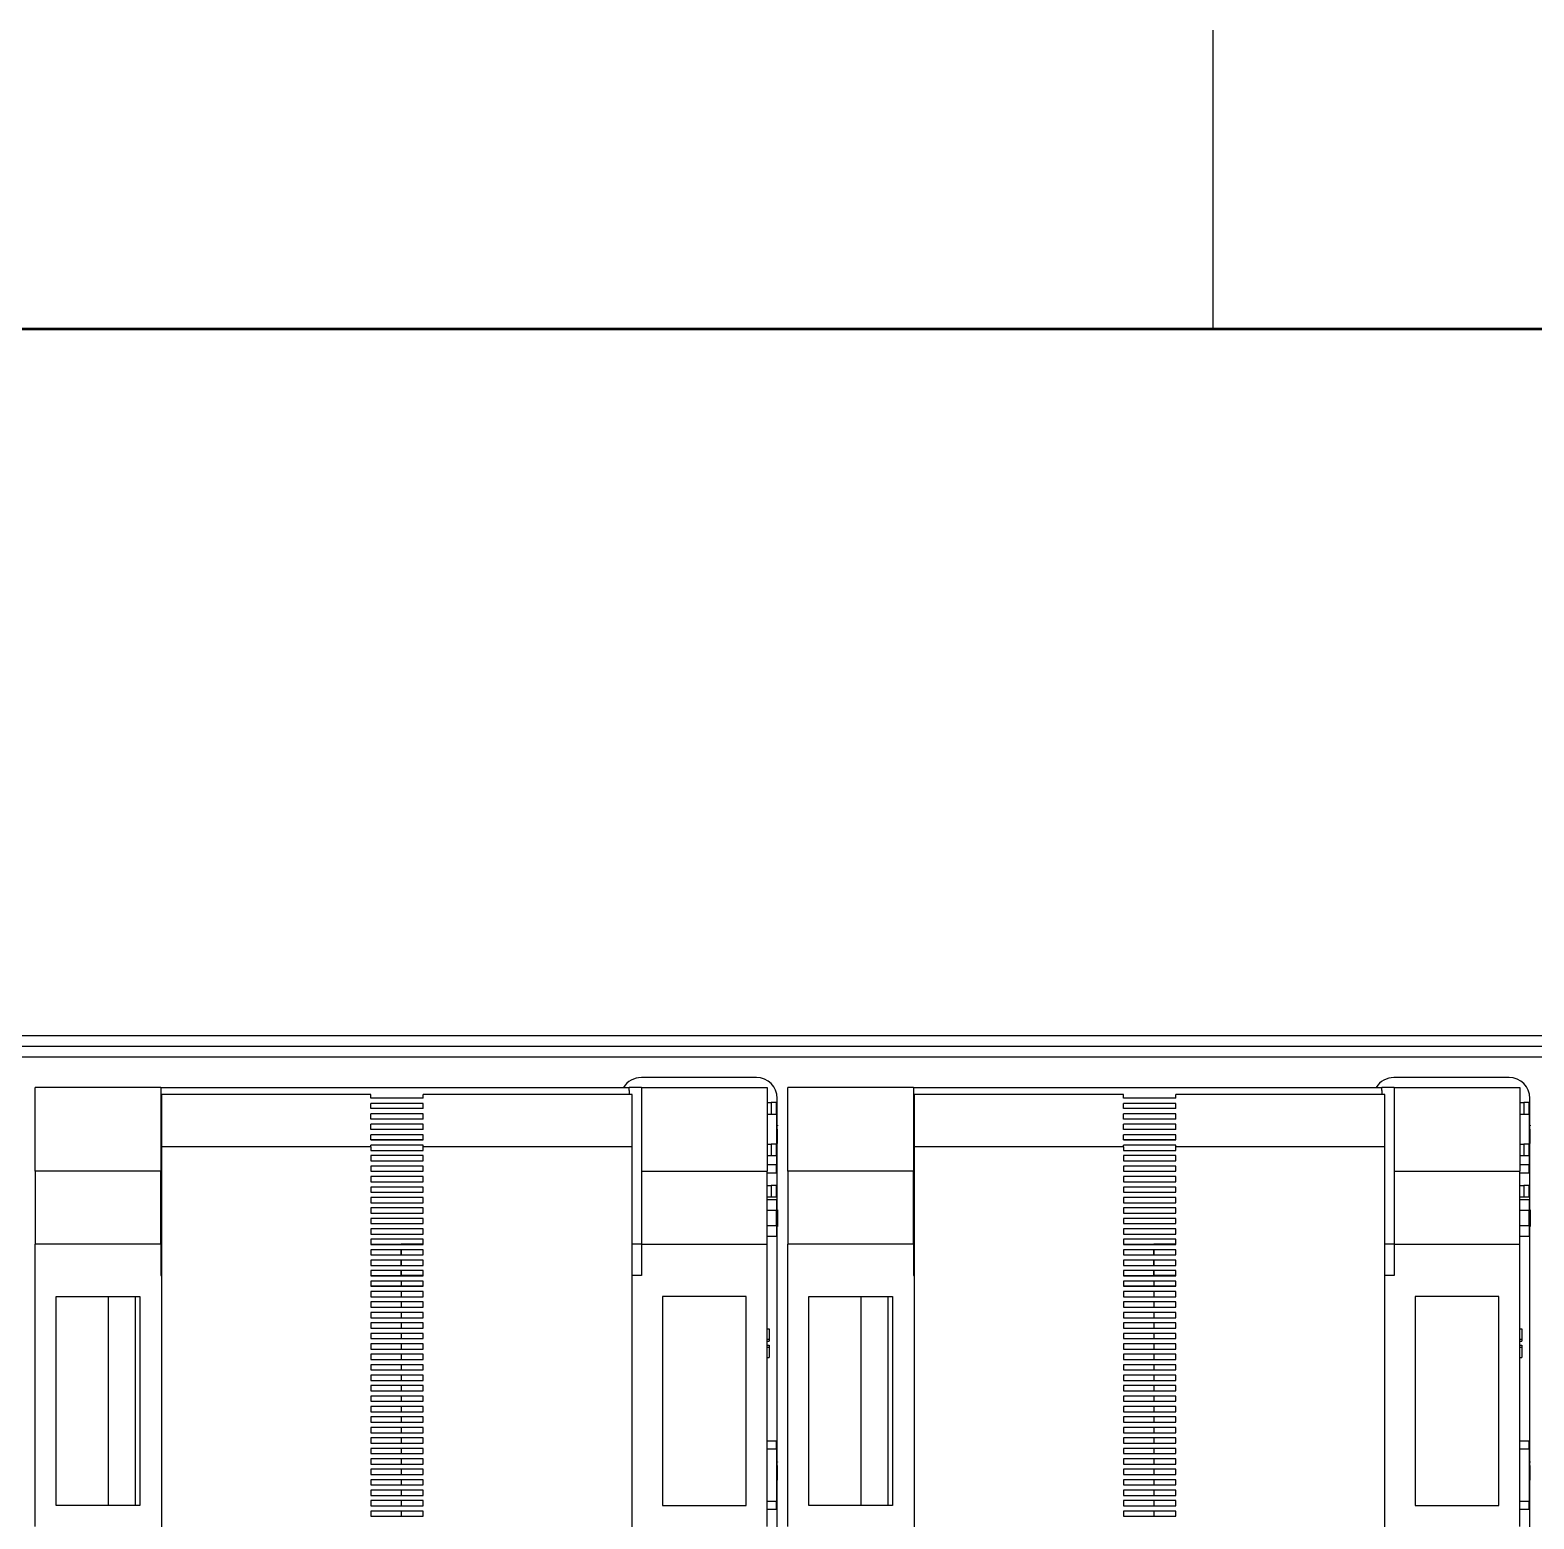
# Paper-space layout 'D' of a CAD drawing. Header units: inches. Extents: x 0 to 136, y 0 to 88.
# Drawn here: x 28.06 to 35.61, y 80.02 to 87.5 of the extents above; entities that cross this region are included whole.
import ezdxf

# ---------------------------------------------------------------- set-up
doc = ezdxf.new("R2010")
doc.units = ezdxf.units.IN
doc.header["$LTSCALE"] = 4
doc.header["$MEASUREMENT"] = 0

psp = doc.layouts.new('D')

# ---------------------------------------------------------------- linework, layer by layer
at = {"color": 7, "linetype": 'Continuous', "lineweight": 25}
for p, q in [((34, 86), (34, 87.5)), ((17.2199, 82.4517), (42.6216, 82.4517)), ((17.2199, 82.398), (42.6216, 82.398)), ((16.6949, 82.3442), (43.1466, 82.3442)), ((31.7055, 82.2405), (31.1281, 82.2405)), ((35.4851, 82.2405), (34.9076, 82.2405)), ((28.0847, 81.7706), (28.0847, 82.1905)), ((28.7147, 82.1905), (28.0847, 82.1905)), ((28.7147, 82.1905), (28.7147, 81.7706)), ((28.7147, 82.1905), (31.0664, 82.1905)), ((31.0664, 82.1748), (31.0664, 82.1905)), ((31.1294, 82.1905), (31.0664, 82.1905)), ((31.0664, 82.1748), (31.0664, 82.1548)), ((31.1294, 82.1905), (31.7593, 82.1905)), ((31.1294, 82.1905), (31.1294, 81.7706)), ((31.7593, 82.1905), (31.7593, 81.7706)), ((31.8643, 81.7706), (31.8643, 82.1905)), ((32.4942, 82.1905), (31.8643, 82.1905)), ((32.4942, 82.1905), (32.4942, 81.7706)), ((32.4942, 82.1905), (34.8459, 82.1905)), ((34.8459, 82.1748), (34.8459, 82.1905)), ((34.9089, 82.1905), (34.8459, 82.1905)), ((34.8459, 82.1748), (34.8459, 82.1548)), ((34.9089, 82.1905), (34.9089, 81.7706)), ((34.9089, 82.1905), (35.5388, 82.1905)), ((35.5388, 82.1905), (35.5388, 81.7706)), ((29.7698, 82.1548), (28.7199, 82.1548)), ((28.7199, 81.8923), (28.7199, 82.1548)), ((29.7698, 82.1369), (29.7698, 82.1548)), ((30.0323, 82.1369), (29.7698, 82.1369)), ((30.0323, 82.1107), (29.7698, 82.1107)), ((30.0323, 82.1107), (29.7698, 82.1107)), ((29.7698, 82.0844), (29.7698, 82.1107)), ((31.0821, 82.1548), (30.0323, 82.1548)), ((30.0323, 82.1369), (30.0323, 82.1548)), ((30.0323, 82.0844), (30.0323, 82.1107)), ((31.0821, 81.8923), (31.0821, 82.1548)), ((31.7593, 82.1144), (31.7803, 82.1144)), ((31.7803, 82.1144), (31.7803, 82.0567)), ((31.8065, 82.1144), (31.7803, 82.1144)), ((31.8065, 82.0567), (31.8065, 82.1144)), ((31.8105, 82.0005), (31.8105, 82.1355)), ((33.5493, 82.1548), (32.4994, 82.1548)), ((32.4994, 81.8923), (32.4994, 82.1548)), ((33.5493, 82.1369), (33.5493, 82.1548)), ((33.8118, 82.1369), (33.5493, 82.1369)), ((33.8118, 82.1107), (33.5493, 82.1107)), ((33.8118, 82.1107), (33.5493, 82.1107)), ((33.5493, 82.0844), (33.5493, 82.1107)), ((34.8616, 82.1548), (33.8118, 82.1548)), ((33.8118, 82.1369), (33.8118, 82.1548)), ((33.8118, 82.0844), (33.8118, 82.1107)), ((34.8616, 81.8923), (34.8616, 82.1548)), ((35.5388, 82.1144), (35.5598, 82.1144)), ((35.5598, 82.1144), (35.5598, 82.0567)), ((35.5861, 82.1144), (35.5598, 82.1144)), ((35.5861, 82.0567), (35.5861, 82.1144)), ((35.59, 82.0005), (35.59, 82.1355)), ((30.0323, 82.0844), (29.7698, 82.0844)), ((30.0323, 82.0582), (29.7698, 82.0582)), ((29.7698, 82.0319), (29.7698, 82.0582)), ((30.0323, 82.0582), (29.7698, 82.0582)), ((30.0323, 82.0319), (29.7698, 82.0319)), ((30.0323, 82.0319), (30.0323, 82.0582)), ((31.7593, 82.0567), (31.7803, 82.0567)), ((31.7803, 82.0567), (31.8065, 82.0567)), ((31.8065, 82.0567), (31.8065, 81.9065)), ((33.8118, 82.0844), (33.5493, 82.0844)), ((33.8118, 82.0582), (33.5493, 82.0582)), ((33.5493, 82.0319), (33.5493, 82.0582)), ((33.8118, 82.0582), (33.5493, 82.0582)), ((33.8118, 82.0319), (33.5493, 82.0319)), ((33.8118, 82.0319), (33.8118, 82.0582)), ((35.5388, 82.0567), (35.5598, 82.0567)), ((35.5598, 82.0567), (35.5861, 82.0567)), ((35.5861, 82.0567), (35.5861, 81.9065)), ((30.0323, 82.0057), (29.7698, 82.0057)), ((29.7698, 81.9794), (29.7698, 82.0057)), ((30.0323, 82.0057), (29.7698, 82.0057)), ((30.0323, 81.9794), (29.7698, 81.9794)), ((30.0323, 81.9532), (29.7698, 81.9532)), ((29.7698, 81.9269), (29.7698, 81.9532)), ((30.0323, 81.9532), (29.7698, 81.9532)), ((30.0323, 81.9794), (30.0323, 82.0057)), ((30.0323, 81.9269), (30.0323, 81.9532)), ((31.8118, 82.0005), (31.8065, 82.0005)), ((31.8118, 81.9976), (31.8065, 81.9976)), ((31.8118, 81.9813), (31.8065, 81.9813)), ((31.8105, 81.9813), (31.8105, 81.9976)), ((31.8118, 82.0005), (31.8118, 81.9976)), ((31.8118, 81.9085), (31.8118, 81.9813)), ((33.8118, 82.0057), (33.5493, 82.0057)), ((33.5493, 81.9794), (33.5493, 82.0057)), ((33.8118, 82.0057), (33.5493, 82.0057)), ((33.8118, 81.9794), (33.5493, 81.9794)), ((33.8118, 81.9532), (33.5493, 81.9532)), ((33.5493, 81.9269), (33.5493, 81.9532)), ((33.8118, 81.9532), (33.5493, 81.9532)), ((33.8118, 81.9794), (33.8118, 82.0057)), ((33.8118, 81.9269), (33.8118, 81.9532)), ((35.5913, 82.0005), (35.5861, 82.0005)), ((35.5913, 81.9976), (35.5861, 81.9976)), ((35.5913, 81.9813), (35.5861, 81.9813)), ((35.59, 81.9813), (35.59, 81.9976)), ((35.5913, 82.0005), (35.5913, 81.9976)), ((35.5913, 81.9085), (35.5913, 81.9813)), ((28.7147, 81.928), (28.7199, 81.928)), ((29.7698, 81.8923), (28.7199, 81.8923)), ((28.7199, 77.3692), (28.7199, 81.8923)), ((29.7698, 81.928), (30.0323, 81.928)), ((30.0323, 81.9269), (29.7698, 81.9269)), ((30.0323, 81.9007), (29.7698, 81.9007)), ((29.7698, 81.8923), (29.7698, 81.9007)), ((30.0323, 81.9007), (29.7698, 81.9007)), ((29.7698, 81.8923), (29.7698, 81.8744)), ((29.7698, 81.8744), (30.0323, 81.8744)), ((30.0323, 81.8923), (30.0323, 81.9007)), ((30.0323, 81.8744), (30.0323, 81.8923)), ((31.0821, 81.8923), (30.0323, 81.8923)), ((31.0821, 77.3486), (31.0821, 81.8923)), ((31.7593, 81.9065), (31.7803, 81.9065)), ((31.7803, 81.9065), (31.7803, 81.8488)), ((31.8065, 81.9065), (31.7803, 81.9065)), ((31.8118, 81.9085), (31.8065, 81.9085)), ((31.8065, 81.8488), (31.8065, 81.9065)), ((31.8105, 81.5765), (31.8105, 81.9085)), ((32.4942, 81.928), (32.4994, 81.928)), ((33.5493, 81.8923), (32.4994, 81.8923)), ((32.4994, 77.3692), (32.4994, 81.8923)), ((33.5493, 81.928), (33.8118, 81.928)), ((33.8118, 81.9269), (33.5493, 81.9269)), ((33.8118, 81.9007), (33.5493, 81.9007)), ((33.5493, 81.8923), (33.5493, 81.9007)), ((33.8118, 81.9007), (33.5493, 81.9007)), ((33.5493, 81.8923), (33.5493, 81.8744)), ((33.5493, 81.8744), (33.8118, 81.8744)), ((33.8118, 81.8923), (33.8118, 81.9007)), ((33.8118, 81.8744), (33.8118, 81.8923)), ((34.8616, 81.8923), (33.8118, 81.8923)), ((34.8616, 77.3486), (34.8616, 81.8923)), ((35.5388, 81.9065), (35.5598, 81.9065)), ((35.5598, 81.9065), (35.5598, 81.8488)), ((35.5861, 81.9065), (35.5598, 81.9065)), ((35.5913, 81.9085), (35.5861, 81.9085)), ((35.5861, 81.8488), (35.5861, 81.9065)), ((35.59, 81.5765), (35.59, 81.9085)), ((30.0323, 81.8482), (29.7698, 81.8482)), ((29.7698, 81.8482), (29.7698, 81.822)), ((30.0323, 81.8482), (29.7698, 81.8482)), ((29.7698, 81.822), (30.0323, 81.822)), ((30.0323, 81.7957), (29.7698, 81.7957)), ((29.7698, 81.7957), (29.7698, 81.7695)), ((30.0323, 81.7957), (29.7698, 81.7957)), ((30.0323, 81.822), (30.0323, 81.8482)), ((30.0323, 81.7695), (30.0323, 81.7957)), ((31.7593, 81.8488), (31.7803, 81.8488)), ((31.8065, 81.8015), (31.7593, 81.8015)), ((31.7803, 81.8488), (31.8065, 81.8488)), ((31.8065, 81.8488), (31.8065, 81.8015)), ((31.8065, 81.7622), (31.8065, 81.8015)), ((33.8118, 81.8482), (33.5493, 81.8482)), ((33.5493, 81.8482), (33.5493, 81.822)), ((33.8118, 81.8482), (33.5493, 81.8482)), ((33.5493, 81.822), (33.8118, 81.822)), ((33.8118, 81.7957), (33.5493, 81.7957)), ((33.5493, 81.7957), (33.5493, 81.7695)), ((33.8118, 81.7957), (33.5493, 81.7957)), ((33.8118, 81.822), (33.8118, 81.8482)), ((33.8118, 81.7695), (33.8118, 81.7957)), ((35.5388, 81.8488), (35.5598, 81.8488)), ((35.5861, 81.8015), (35.5388, 81.8015)), ((35.5598, 81.8488), (35.5861, 81.8488)), ((35.5861, 81.8488), (35.5861, 81.8015)), ((35.5861, 81.7622), (35.5861, 81.8015)), ((28.7147, 81.7706), (28.0847, 81.7706)), ((28.0847, 81.7706), (28.0847, 81.4031)), ((28.7147, 81.4031), (28.7147, 81.7706)), ((29.7698, 81.7695), (30.0323, 81.7695)), ((30.0323, 81.7432), (29.7698, 81.7432)), ((29.7698, 81.7432), (29.7698, 81.717)), ((30.0323, 81.7432), (29.7698, 81.7432)), ((29.7698, 81.717), (30.0323, 81.717)), ((30.0323, 81.717), (30.0323, 81.7432)), ((31.1294, 81.7706), (31.7593, 81.7706)), ((31.1294, 81.7706), (31.1294, 81.4031)), ((31.7593, 81.4031), (31.7593, 81.7706)), ((31.7593, 81.7622), (31.8065, 81.7622)), ((32.4942, 81.7706), (31.8643, 81.7706)), ((31.8643, 81.7706), (31.8643, 81.4031)), ((32.4942, 81.4031), (32.4942, 81.7706)), ((33.5493, 81.7695), (33.8118, 81.7695)), ((33.8118, 81.7432), (33.5493, 81.7432)), ((33.5493, 81.7432), (33.5493, 81.717)), ((33.8118, 81.7432), (33.5493, 81.7432)), ((33.5493, 81.717), (33.8118, 81.717)), ((33.8118, 81.717), (33.8118, 81.7432)), ((34.9089, 81.7706), (35.5388, 81.7706)), ((34.9089, 81.7706), (34.9089, 81.4031)), ((35.5388, 81.4031), (35.5388, 81.7706)), ((35.5388, 81.7622), (35.5861, 81.7622)), ((30.0323, 81.6907), (29.7698, 81.6907)), ((29.7698, 81.6907), (29.7698, 81.6645)), ((30.0323, 81.6907), (29.7698, 81.6907)), ((29.7698, 81.6645), (30.0323, 81.6645)), ((30.0323, 81.6382), (29.7698, 81.6382)), ((29.7698, 81.6382), (29.7698, 81.612)), ((30.0323, 81.6382), (29.7698, 81.6382)), ((30.0323, 81.6645), (30.0323, 81.6907)), ((30.0323, 81.612), (30.0323, 81.6382)), ((31.7593, 81.6987), (31.7803, 81.6987)), ((31.7593, 81.6409), (31.7803, 81.6409)), ((31.7803, 81.6987), (31.7803, 81.6409)), ((31.8065, 81.6987), (31.7803, 81.6987)), ((31.7803, 81.6409), (31.8065, 81.6409)), ((31.8065, 81.6409), (31.8065, 81.6987)), ((33.8118, 81.6907), (33.5493, 81.6907)), ((33.5493, 81.6907), (33.5493, 81.6645)), ((33.8118, 81.6907), (33.5493, 81.6907)), ((33.5493, 81.6645), (33.8118, 81.6645)), ((33.8118, 81.6382), (33.5493, 81.6382)), ((33.5493, 81.6382), (33.5493, 81.612)), ((33.8118, 81.6382), (33.5493, 81.6382)), ((33.8118, 81.6645), (33.8118, 81.6907)), ((33.8118, 81.612), (33.8118, 81.6382)), ((35.5388, 81.6987), (35.5598, 81.6987)), ((35.5388, 81.6409), (35.5598, 81.6409)), ((35.5598, 81.6987), (35.5598, 81.6409)), ((35.5861, 81.6987), (35.5598, 81.6987)), ((35.5598, 81.6409), (35.5861, 81.6409)), ((35.5861, 81.6409), (35.5861, 81.6987)), ((29.7698, 81.612), (30.0323, 81.612)), ((30.0323, 81.5857), (29.7698, 81.5857)), ((29.7698, 81.5857), (29.7698, 81.5595)), ((30.0323, 81.5857), (29.7698, 81.5857)), ((29.7698, 81.5595), (30.0323, 81.5595)), ((30.0323, 81.5595), (30.0323, 81.5857)), ((31.8065, 81.6264), (31.7593, 81.6264)), ((31.7593, 81.5739), (31.8065, 81.5739)), ((31.8065, 81.6264), (31.8065, 81.5739)), ((31.8118, 81.5765), (31.8065, 81.5765)), ((31.8065, 81.4951), (31.8065, 81.5739)), ((31.8118, 81.5765), (31.8118, 81.4925)), ((33.5493, 81.612), (33.8118, 81.612)), ((33.8118, 81.5857), (33.5493, 81.5857)), ((33.5493, 81.5857), (33.5493, 81.5595)), ((33.8118, 81.5857), (33.5493, 81.5857)), ((33.5493, 81.5595), (33.8118, 81.5595)), ((33.8118, 81.5595), (33.8118, 81.5857)), ((35.5861, 81.6264), (35.5388, 81.6264)), ((35.5388, 81.5739), (35.5861, 81.5739)), ((35.5861, 81.6264), (35.5861, 81.5739)), ((35.5913, 81.5765), (35.5861, 81.5765)), ((35.5861, 81.4951), (35.5861, 81.5739)), ((35.5913, 81.5765), (35.5913, 81.4925)), ((30.0323, 81.5332), (29.7698, 81.5332)), ((29.7698, 81.5332), (29.7698, 81.507)), ((30.0323, 81.5332), (29.7698, 81.5332)), ((29.7698, 81.507), (30.0323, 81.507)), ((30.0323, 81.507), (30.0323, 81.5332)), ((31.8065, 81.4951), (31.7593, 81.4951)), ((31.8065, 81.4951), (31.8065, 81.4426)), ((31.8118, 81.4925), (31.8065, 81.4925)), ((31.8105, 80.3111), (31.8105, 81.4925)), ((33.8118, 81.5332), (33.5493, 81.5332)), ((33.5493, 81.5332), (33.5493, 81.507)), ((33.8118, 81.5332), (33.5493, 81.5332)), ((33.5493, 81.507), (33.8118, 81.507)), ((33.8118, 81.507), (33.8118, 81.5332)), ((35.5861, 81.4951), (35.5388, 81.4951)), ((35.5861, 81.4951), (35.5861, 81.4426)), ((35.5913, 81.4925), (35.5861, 81.4925)), ((35.59, 80.3111), (35.59, 81.4925)), ((30.0323, 81.4807), (29.7698, 81.4807)), ((29.7698, 81.4807), (29.7698, 81.4545)), ((30.0323, 81.4807), (29.7698, 81.4807)), ((29.7698, 81.4545), (30.0323, 81.4545)), ((30.0323, 81.4283), (29.7698, 81.4283)), ((29.7698, 81.4283), (29.7698, 81.402)), ((30.0323, 81.4283), (29.7698, 81.4283)), ((30.0323, 81.4545), (30.0323, 81.4807)), ((30.0323, 81.402), (30.0323, 81.4283)), ((31.8065, 81.4426), (31.7593, 81.4426)), ((33.8118, 81.4807), (33.5493, 81.4807)), ((33.5493, 81.4807), (33.5493, 81.4545)), ((33.8118, 81.4807), (33.5493, 81.4807)), ((33.5493, 81.4545), (33.8118, 81.4545)), ((33.8118, 81.4283), (33.5493, 81.4283)), ((33.5493, 81.4283), (33.5493, 81.402)), ((33.8118, 81.4283), (33.5493, 81.4283)), ((33.8118, 81.4545), (33.8118, 81.4807)), ((33.8118, 81.402), (33.8118, 81.4283)), ((35.5861, 81.4426), (35.5388, 81.4426)), ((28.7147, 81.4031), (28.0847, 81.4031)), ((28.0847, 79.9858), (28.0847, 81.4031)), ((28.7147, 81.4031), (28.7199, 81.4031)), ((28.7147, 81.4031), (28.7147, 81.2456)), ((29.7698, 81.4031), (29.922, 81.4031)), ((29.7698, 81.402), (30.0323, 81.402)), ((30.0323, 81.3758), (29.7698, 81.3758)), ((29.7698, 81.3758), (29.7698, 81.3495)), ((30.0323, 81.3758), (29.7698, 81.3758)), ((29.7698, 81.3495), (30.0323, 81.3495)), ((29.922, 81.402), (29.922, 81.4031)), ((30.0323, 81.4031), (29.922, 81.4031)), ((29.922, 81.4031), (29.922, 81.402)), ((29.922, 81.3495), (29.922, 81.3758)), ((29.922, 81.3758), (29.922, 81.3495)), ((30.0323, 81.3495), (30.0323, 81.3758)), ((31.1294, 81.4031), (31.0821, 81.4031)), ((31.1294, 81.4031), (31.7593, 81.4031)), ((31.1294, 81.4031), (31.1294, 81.2456)), ((31.7593, 79.9858), (31.7593, 81.4031)), ((32.4942, 81.4031), (31.8643, 81.4031)), ((31.8643, 79.9858), (31.8643, 81.4031)), ((32.4942, 81.4031), (32.4994, 81.4031)), ((32.4942, 81.4031), (32.4942, 81.2456)), ((33.5493, 81.4031), (33.7015, 81.4031)), ((33.5493, 81.402), (33.8118, 81.402)), ((33.8118, 81.3758), (33.5493, 81.3758)), ((33.5493, 81.3758), (33.5493, 81.3495)), ((33.8118, 81.3758), (33.5493, 81.3758)), ((33.5493, 81.3495), (33.8118, 81.3495)), ((33.7015, 81.402), (33.7015, 81.4031)), ((33.8118, 81.4031), (33.7015, 81.4031)), ((33.7015, 81.4031), (33.7015, 81.402)), ((33.7015, 81.3495), (33.7015, 81.3758)), ((33.7015, 81.3758), (33.7015, 81.3495)), ((33.8118, 81.3495), (33.8118, 81.3758)), ((34.9089, 81.4031), (34.8616, 81.4031)), ((34.9089, 81.4031), (35.5388, 81.4031)), ((34.9089, 81.4031), (34.9089, 81.2456)), ((35.5388, 79.9858), (35.5388, 81.4031)), ((30.0323, 81.3233), (29.7698, 81.3233)), ((29.7698, 81.3233), (29.7698, 81.297)), ((30.0323, 81.3233), (29.7698, 81.3233)), ((29.7698, 81.297), (30.0323, 81.297)), ((30.0323, 81.2708), (29.7698, 81.2708)), ((29.7698, 81.2708), (29.7698, 81.2445)), ((30.0323, 81.2708), (29.7698, 81.2708)), ((29.922, 81.297), (29.922, 81.3233)), ((29.922, 81.3233), (29.922, 81.297)), ((29.922, 81.2456), (29.922, 81.2708)), ((29.922, 81.2708), (29.922, 81.2456)), ((30.0323, 81.297), (30.0323, 81.3233)), ((30.0323, 81.2445), (30.0323, 81.2708)), ((33.8118, 81.3233), (33.5493, 81.3233)), ((33.5493, 81.3233), (33.5493, 81.297)), ((33.8118, 81.3233), (33.5493, 81.3233)), ((33.5493, 81.297), (33.8118, 81.297)), ((33.8118, 81.2708), (33.5493, 81.2708)), ((33.5493, 81.2708), (33.5493, 81.2445)), ((33.8118, 81.2708), (33.5493, 81.2708)), ((33.7015, 81.297), (33.7015, 81.3233)), ((33.7015, 81.3233), (33.7015, 81.297)), ((33.7015, 81.2456), (33.7015, 81.2708)), ((33.7015, 81.2708), (33.7015, 81.2456)), ((33.8118, 81.297), (33.8118, 81.3233)), ((33.8118, 81.2445), (33.8118, 81.2708)), ((28.7147, 81.2456), (28.7199, 81.2456)), ((29.7698, 81.2456), (29.922, 81.2456)), ((29.7698, 81.2445), (30.0323, 81.2445)), ((30.0323, 81.2183), (29.7698, 81.2183)), ((29.7698, 81.2183), (29.7698, 81.192)), ((29.922, 81.1931), (29.7698, 81.1931)), ((29.7698, 81.192), (30.0323, 81.192)), ((29.922, 81.2456), (29.922, 81.2445)), ((29.922, 81.2456), (29.922, 81.2445)), ((30.0323, 81.2456), (29.922, 81.2456)), ((29.922, 81.2183), (29.922, 81.1931)), ((29.922, 81.2183), (29.922, 81.1931)), ((29.922, 81.1931), (29.922, 81.192)), ((30.0323, 81.1931), (29.922, 81.1931)), ((29.922, 81.1931), (29.922, 81.192)), ((30.0323, 81.192), (30.0323, 81.2183)), ((31.1294, 81.2456), (31.0821, 81.2456)), ((32.4942, 81.2456), (32.4994, 81.2456)), ((33.5493, 81.2456), (33.7015, 81.2456)), ((33.5493, 81.2445), (33.8118, 81.2445)), ((33.8118, 81.2183), (33.5493, 81.2183)), ((33.5493, 81.2183), (33.5493, 81.192)), ((33.7015, 81.1931), (33.5493, 81.1931)), ((33.5493, 81.192), (33.8118, 81.192)), ((33.7015, 81.2456), (33.7015, 81.2445)), ((33.7015, 81.2456), (33.7015, 81.2445)), ((33.8118, 81.2456), (33.7015, 81.2456)), ((33.7015, 81.2183), (33.7015, 81.1931)), ((33.7015, 81.2183), (33.7015, 81.1931)), ((33.7015, 81.1931), (33.7015, 81.192)), ((33.8118, 81.1931), (33.7015, 81.1931)), ((33.7015, 81.1931), (33.7015, 81.192)), ((33.8118, 81.192), (33.8118, 81.2183)), ((34.9089, 81.2456), (34.8616, 81.2456)), ((28.1897, 80.0908), (28.1897, 81.1406)), ((28.1897, 81.1406), (28.6097, 81.1406)), ((28.4522, 80.0908), (28.4522, 81.1406)), ((28.5882, 80.0908), (28.5882, 81.1406)), ((28.6097, 81.1406), (28.6097, 80.0908)), ((30.0323, 81.1658), (29.7698, 81.1658)), ((29.7698, 81.1658), (29.7698, 81.1395)), ((30.0323, 81.1658), (29.7698, 81.1658)), ((29.7698, 81.1395), (30.0323, 81.1395)), ((30.0323, 81.1133), (29.7698, 81.1133)), ((29.7698, 81.1133), (29.7698, 81.087)), ((30.0323, 81.1133), (29.7698, 81.1133)), ((29.922, 81.1658), (29.922, 81.1395)), ((29.922, 81.1658), (29.922, 81.1395)), ((29.922, 81.1133), (29.922, 81.087)), ((29.922, 81.1133), (29.922, 81.087)), ((30.0323, 81.1395), (30.0323, 81.1658)), ((30.0323, 81.087), (30.0323, 81.1133)), ((31.6543, 81.1406), (31.2344, 81.1406)), ((31.2344, 81.1406), (31.2344, 80.0908)), ((31.6543, 80.0908), (31.6543, 81.1406)), ((31.9693, 80.0908), (31.9693, 81.1406)), ((31.9693, 81.1406), (32.3892, 81.1406)), ((32.2317, 80.0908), (32.2317, 81.1406)), ((32.3677, 80.0908), (32.3677, 81.1406)), ((32.3892, 81.1406), (32.3892, 80.0908)), ((33.8118, 81.1658), (33.5493, 81.1658)), ((33.5493, 81.1658), (33.5493, 81.1395)), ((33.8118, 81.1658), (33.5493, 81.1658)), ((33.5493, 81.1395), (33.8118, 81.1395)), ((33.8118, 81.1133), (33.5493, 81.1133)), ((33.5493, 81.1133), (33.5493, 81.087)), ((33.8118, 81.1133), (33.5493, 81.1133)), ((33.7015, 81.1658), (33.7015, 81.1395)), ((33.7015, 81.1658), (33.7015, 81.1395)), ((33.7015, 81.1133), (33.7015, 81.087)), ((33.7015, 81.1133), (33.7015, 81.087)), ((33.8118, 81.1395), (33.8118, 81.1658)), ((33.8118, 81.087), (33.8118, 81.1133)), ((35.4338, 81.1406), (35.0139, 81.1406)), ((35.0139, 81.1406), (35.0139, 80.0908)), ((35.4338, 80.0908), (35.4338, 81.1406)), ((29.7698, 81.087), (30.0323, 81.087)), ((30.0323, 81.0608), (29.7698, 81.0608)), ((29.7698, 81.0608), (29.7698, 81.0346)), ((30.0323, 81.0608), (29.7698, 81.0608)), ((29.7698, 81.0346), (30.0323, 81.0346)), ((29.922, 81.0608), (29.922, 81.0346)), ((29.922, 81.0608), (29.922, 81.0346)), ((30.0323, 81.0346), (30.0323, 81.0608)), ((33.5493, 81.087), (33.8118, 81.087)), ((33.8118, 81.0608), (33.5493, 81.0608)), ((33.5493, 81.0608), (33.5493, 81.0346)), ((33.8118, 81.0608), (33.5493, 81.0608)), ((33.5493, 81.0346), (33.8118, 81.0346)), ((33.7015, 81.0608), (33.7015, 81.0346)), ((33.7015, 81.0608), (33.7015, 81.0346)), ((33.8118, 81.0346), (33.8118, 81.0608)), ((30.0323, 81.0083), (29.7698, 81.0083)), ((29.7698, 81.0083), (29.7698, 80.9821)), ((30.0323, 81.0083), (29.7698, 81.0083)), ((29.7698, 80.9821), (30.0323, 80.9821)), ((30.0323, 80.9558), (29.7698, 80.9558)), ((29.7698, 80.9558), (29.7698, 80.9296)), ((30.0323, 80.9558), (29.7698, 80.9558)), ((29.922, 81.0083), (29.922, 80.9821)), ((29.922, 81.0083), (29.922, 80.9821)), ((29.922, 80.9558), (29.922, 80.9296)), ((29.922, 80.9558), (29.922, 80.9296)), ((30.0323, 80.9821), (30.0323, 81.0083)), ((30.0323, 80.9296), (30.0323, 80.9558)), ((31.7593, 80.9791), (31.7698, 80.9791)), ((31.7698, 80.9791), (31.7698, 80.9266)), ((33.8118, 81.0083), (33.5493, 81.0083)), ((33.5493, 81.0083), (33.5493, 80.9821)), ((33.8118, 81.0083), (33.5493, 81.0083)), ((33.5493, 80.9821), (33.8118, 80.9821)), ((33.8118, 80.9558), (33.5493, 80.9558)), ((33.5493, 80.9558), (33.5493, 80.9296)), ((33.8118, 80.9558), (33.5493, 80.9558)), ((33.7015, 81.0083), (33.7015, 80.9821)), ((33.7015, 81.0083), (33.7015, 80.9821)), ((33.7015, 80.9558), (33.7015, 80.9296)), ((33.7015, 80.9558), (33.7015, 80.9296)), ((33.8118, 80.9821), (33.8118, 81.0083)), ((33.8118, 80.9296), (33.8118, 80.9558)), ((35.5388, 80.9791), (35.5493, 80.9791)), ((35.5493, 80.9791), (35.5493, 80.9266)), ((29.7698, 80.9296), (30.0323, 80.9296)), ((30.0323, 80.9033), (29.7698, 80.9033)), ((29.7698, 80.9033), (29.7698, 80.8771)), ((30.0323, 80.9033), (29.7698, 80.9033)), ((29.922, 80.9033), (29.922, 80.8771)), ((29.922, 80.9033), (29.922, 80.8771)), ((30.0323, 80.8771), (30.0323, 80.9033)), ((31.7593, 80.9266), (31.7698, 80.9266)), ((31.7593, 80.9171), (31.7698, 80.9171)), ((31.7593, 80.8961), (31.7698, 80.8961)), ((31.7593, 80.8866), (31.7698, 80.8866)), ((31.7698, 80.9266), (31.7698, 80.9171)), ((31.7698, 80.8961), (31.7698, 80.8866)), ((31.7698, 80.8866), (31.7698, 80.8341)), ((33.5493, 80.9296), (33.8118, 80.9296)), ((33.8118, 80.9033), (33.5493, 80.9033)), ((33.5493, 80.9033), (33.5493, 80.8771)), ((33.8118, 80.9033), (33.5493, 80.9033)), ((33.7015, 80.9033), (33.7015, 80.8771)), ((33.7015, 80.9033), (33.7015, 80.8771)), ((33.8118, 80.8771), (33.8118, 80.9033)), ((35.5388, 80.9266), (35.5493, 80.9266)), ((35.5388, 80.9171), (35.5493, 80.9171)), ((35.5388, 80.8961), (35.5493, 80.8961)), ((35.5388, 80.8866), (35.5493, 80.8866)), ((35.5493, 80.9266), (35.5493, 80.9171)), ((35.5493, 80.8961), (35.5493, 80.8866)), ((35.5493, 80.8866), (35.5493, 80.8341)), ((29.7698, 80.8771), (30.0323, 80.8771)), ((30.0323, 80.8508), (29.7698, 80.8508)), ((29.7698, 80.8508), (29.7698, 80.8246)), ((30.0323, 80.8508), (29.7698, 80.8508)), ((29.7698, 80.8246), (30.0323, 80.8246)), ((29.922, 80.8508), (29.922, 80.8246)), ((29.922, 80.8508), (29.922, 80.8246)), ((30.0323, 80.8246), (30.0323, 80.8508)), ((31.7593, 80.8341), (31.7698, 80.8341)), ((33.5493, 80.8771), (33.8118, 80.8771)), ((33.8118, 80.8508), (33.5493, 80.8508)), ((33.5493, 80.8508), (33.5493, 80.8246)), ((33.8118, 80.8508), (33.5493, 80.8508)), ((33.5493, 80.8246), (33.8118, 80.8246)), ((33.7015, 80.8508), (33.7015, 80.8246)), ((33.7015, 80.8508), (33.7015, 80.8246)), ((33.8118, 80.8246), (33.8118, 80.8508)), ((35.5388, 80.8341), (35.5493, 80.8341)), ((30.0323, 80.7983), (29.7698, 80.7983)), ((29.7698, 80.7983), (29.7698, 80.7721)), ((30.0323, 80.7983), (29.7698, 80.7983)), ((29.7698, 80.7721), (30.0323, 80.7721)), ((30.0323, 80.7458), (29.7698, 80.7458)), ((29.7698, 80.7458), (29.7698, 80.7196)), ((30.0323, 80.7458), (29.7698, 80.7458)), ((29.922, 80.7983), (29.922, 80.7721)), ((29.922, 80.7983), (29.922, 80.7721)), ((29.922, 80.7458), (29.922, 80.7196)), ((29.922, 80.7458), (29.922, 80.7196)), ((30.0323, 80.7721), (30.0323, 80.7983)), ((30.0323, 80.7196), (30.0323, 80.7458)), ((33.8118, 80.7983), (33.5493, 80.7983)), ((33.5493, 80.7983), (33.5493, 80.7721)), ((33.8118, 80.7983), (33.5493, 80.7983)), ((33.5493, 80.7721), (33.8118, 80.7721)), ((33.8118, 80.7458), (33.5493, 80.7458)), ((33.5493, 80.7458), (33.5493, 80.7196)), ((33.8118, 80.7458), (33.5493, 80.7458)), ((33.7015, 80.7983), (33.7015, 80.7721)), ((33.7015, 80.7983), (33.7015, 80.7721)), ((33.7015, 80.7458), (33.7015, 80.7196)), ((33.7015, 80.7458), (33.7015, 80.7196)), ((33.8118, 80.7721), (33.8118, 80.7983)), ((33.8118, 80.7196), (33.8118, 80.7458)), ((29.7698, 80.7196), (30.0323, 80.7196)), ((30.0323, 80.6933), (29.7698, 80.6933)), ((29.7698, 80.6933), (29.7698, 80.6671)), ((30.0323, 80.6933), (29.7698, 80.6933)), ((29.7698, 80.6671), (30.0323, 80.6671)), ((29.922, 80.6933), (29.922, 80.6671)), ((29.922, 80.6933), (29.922, 80.6671)), ((30.0323, 80.6671), (30.0323, 80.6933)), ((33.5493, 80.7196), (33.8118, 80.7196)), ((33.8118, 80.6933), (33.5493, 80.6933)), ((33.5493, 80.6933), (33.5493, 80.6671)), ((33.8118, 80.6933), (33.5493, 80.6933)), ((33.5493, 80.6671), (33.8118, 80.6671)), ((33.7015, 80.6933), (33.7015, 80.6671)), ((33.7015, 80.6933), (33.7015, 80.6671)), ((33.8118, 80.6671), (33.8118, 80.6933)), ((30.0323, 80.6409), (29.7698, 80.6409)), ((29.7698, 80.6409), (29.7698, 80.6146)), ((30.0323, 80.6409), (29.7698, 80.6409)), ((29.7698, 80.6146), (30.0323, 80.6146)), ((30.0323, 80.5884), (29.7698, 80.5884)), ((29.7698, 80.5884), (29.7698, 80.5621)), ((30.0323, 80.5884), (29.7698, 80.5884)), ((29.922, 80.6409), (29.922, 80.6146)), ((29.922, 80.6409), (29.922, 80.6146)), ((29.922, 80.5884), (29.922, 80.5621)), ((29.922, 80.5884), (29.922, 80.5621)), ((30.0323, 80.6146), (30.0323, 80.6409)), ((30.0323, 80.5621), (30.0323, 80.5884)), ((33.8118, 80.6409), (33.5493, 80.6409)), ((33.5493, 80.6409), (33.5493, 80.6146)), ((33.8118, 80.6409), (33.5493, 80.6409)), ((33.5493, 80.6146), (33.8118, 80.6146)), ((33.8118, 80.5884), (33.5493, 80.5884)), ((33.5493, 80.5884), (33.5493, 80.5621)), ((33.8118, 80.5884), (33.5493, 80.5884)), ((33.7015, 80.6409), (33.7015, 80.6146)), ((33.7015, 80.6409), (33.7015, 80.6146)), ((33.7015, 80.5884), (33.7015, 80.5621)), ((33.7015, 80.5884), (33.7015, 80.5621)), ((33.8118, 80.6146), (33.8118, 80.6409)), ((33.8118, 80.5621), (33.8118, 80.5884)), ((29.7698, 80.5621), (30.0323, 80.5621)), ((30.0323, 80.5359), (29.7698, 80.5359)), ((29.7698, 80.5359), (29.7698, 80.5096)), ((30.0323, 80.5359), (29.7698, 80.5359)), ((29.7698, 80.5096), (30.0323, 80.5096)), ((29.922, 80.5359), (29.922, 80.5096)), ((29.922, 80.5359), (29.922, 80.5096)), ((30.0323, 80.5096), (30.0323, 80.5359)), ((33.5493, 80.5621), (33.8118, 80.5621)), ((33.8118, 80.5359), (33.5493, 80.5359)), ((33.5493, 80.5359), (33.5493, 80.5096)), ((33.8118, 80.5359), (33.5493, 80.5359)), ((33.5493, 80.5096), (33.8118, 80.5096)), ((33.7015, 80.5359), (33.7015, 80.5096)), ((33.7015, 80.5359), (33.7015, 80.5096)), ((33.8118, 80.5096), (33.8118, 80.5359)), ((30.0323, 80.4834), (29.7698, 80.4834)), ((29.7698, 80.4834), (29.7698, 80.4571)), ((30.0323, 80.4834), (29.7698, 80.4834)), ((29.7698, 80.4571), (30.0323, 80.4571)), ((30.0323, 80.4309), (29.7698, 80.4309)), ((29.7698, 80.4309), (29.7698, 80.4046)), ((30.0323, 80.4309), (29.7698, 80.4309)), ((29.922, 80.4834), (29.922, 80.4571)), ((29.922, 80.4834), (29.922, 80.4571)), ((29.922, 80.4309), (29.922, 80.4046)), ((29.922, 80.4309), (29.922, 80.4046)), ((30.0323, 80.4571), (30.0323, 80.4834)), ((30.0323, 80.4046), (30.0323, 80.4309)), ((33.8118, 80.4834), (33.5493, 80.4834)), ((33.5493, 80.4834), (33.5493, 80.4571)), ((33.8118, 80.4834), (33.5493, 80.4834)), ((33.5493, 80.4571), (33.8118, 80.4571)), ((33.8118, 80.4309), (33.5493, 80.4309)), ((33.5493, 80.4309), (33.5493, 80.4046)), ((33.8118, 80.4309), (33.5493, 80.4309)), ((33.7015, 80.4834), (33.7015, 80.4571)), ((33.7015, 80.4834), (33.7015, 80.4571)), ((33.7015, 80.4309), (33.7015, 80.4046)), ((33.7015, 80.4309), (33.7015, 80.4046)), ((33.8118, 80.4571), (33.8118, 80.4834)), ((33.8118, 80.4046), (33.8118, 80.4309)), ((29.7698, 80.4046), (30.0323, 80.4046)), ((30.0323, 80.3784), (29.7698, 80.3784)), ((29.7698, 80.3784), (29.7698, 80.3521)), ((30.0323, 80.3784), (29.7698, 80.3784)), ((29.7698, 80.3521), (30.0323, 80.3521)), ((29.922, 80.3784), (29.922, 80.3521)), ((29.922, 80.3784), (29.922, 80.3521)), ((30.0323, 80.3521), (30.0323, 80.3784)), ((31.8065, 80.4139), (31.7593, 80.4139)), ((31.8065, 80.3746), (31.7593, 80.3746)), ((31.8065, 80.3746), (31.8065, 80.4139)), ((31.8065, 80.3746), (31.8065, 80.1121)), ((33.5493, 80.4046), (33.8118, 80.4046)), ((33.8118, 80.3784), (33.5493, 80.3784)), ((33.5493, 80.3784), (33.5493, 80.3521)), ((33.8118, 80.3784), (33.5493, 80.3784)), ((33.5493, 80.3521), (33.8118, 80.3521)), ((33.7015, 80.3784), (33.7015, 80.3521)), ((33.7015, 80.3784), (33.7015, 80.3521)), ((33.8118, 80.3521), (33.8118, 80.3784)), ((35.5861, 80.4139), (35.5388, 80.4139)), ((35.5861, 80.3746), (35.5388, 80.3746)), ((35.5861, 80.3746), (35.5861, 80.4139)), ((35.5861, 80.3746), (35.5861, 80.1121)), ((30.0323, 80.3259), (29.7698, 80.3259)), ((29.7698, 80.3259), (29.7698, 80.2996)), ((30.0323, 80.3259), (29.7698, 80.3259)), ((29.7698, 80.2996), (30.0323, 80.2996)), ((29.922, 80.3259), (29.922, 80.2996)), ((29.922, 80.3259), (29.922, 80.2996)), ((30.0323, 80.2996), (30.0323, 80.3259)), ((31.8118, 80.3111), (31.8065, 80.3111)), ((31.8118, 80.3082), (31.8065, 80.3082)), ((31.8118, 80.2918), (31.8065, 80.2918)), ((31.8105, 80.2918), (31.8105, 80.3082)), ((31.8118, 80.3111), (31.8118, 80.3082)), ((31.8118, 80.2191), (31.8118, 80.2918)), ((33.8118, 80.3259), (33.5493, 80.3259)), ((33.5493, 80.3259), (33.5493, 80.2996)), ((33.8118, 80.3259), (33.5493, 80.3259)), ((33.5493, 80.2996), (33.8118, 80.2996)), ((33.7015, 80.3259), (33.7015, 80.2996)), ((33.7015, 80.3259), (33.7015, 80.2996)), ((33.8118, 80.2996), (33.8118, 80.3259)), ((35.5913, 80.3111), (35.5861, 80.3111)), ((35.5913, 80.3082), (35.5861, 80.3082)), ((35.5913, 80.2918), (35.5861, 80.2918)), ((35.59, 80.2918), (35.59, 80.3082)), ((35.5913, 80.3111), (35.5913, 80.3082)), ((35.5913, 80.2191), (35.5913, 80.2918)), ((30.0323, 80.2734), (29.7698, 80.2734)), ((29.7698, 80.2734), (29.7698, 80.2471)), ((30.0323, 80.2734), (29.7698, 80.2734)), ((29.7698, 80.2471), (30.0323, 80.2471)), ((30.0323, 80.2209), (29.7698, 80.2209)), ((29.7698, 80.2209), (29.7698, 80.1947)), ((30.0323, 80.2209), (29.7698, 80.2209)), ((29.922, 80.2734), (29.922, 80.2471)), ((29.922, 80.2734), (29.922, 80.2471)), ((29.922, 80.2209), (29.922, 80.1947)), ((29.922, 80.2209), (29.922, 80.1947)), ((30.0323, 80.2471), (30.0323, 80.2734)), ((30.0323, 80.1947), (30.0323, 80.2209)), ((31.8118, 80.2191), (31.8065, 80.2191)), ((31.8105, 79.9308), (31.8105, 80.2191)), ((33.8118, 80.2734), (33.5493, 80.2734)), ((33.5493, 80.2734), (33.5493, 80.2471)), ((33.8118, 80.2734), (33.5493, 80.2734)), ((33.5493, 80.2471), (33.8118, 80.2471)), ((33.8118, 80.2209), (33.5493, 80.2209)), ((33.5493, 80.2209), (33.5493, 80.1947)), ((33.8118, 80.2209), (33.5493, 80.2209)), ((33.7015, 80.2734), (33.7015, 80.2471)), ((33.7015, 80.2734), (33.7015, 80.2471)), ((33.7015, 80.2209), (33.7015, 80.1947)), ((33.7015, 80.2209), (33.7015, 80.1947)), ((33.8118, 80.2471), (33.8118, 80.2734)), ((33.8118, 80.1947), (33.8118, 80.2209)), ((35.5913, 80.2191), (35.5861, 80.2191)), ((35.59, 79.9308), (35.59, 80.2191)), ((29.7698, 80.1947), (30.0323, 80.1947)), ((30.0323, 80.1684), (29.7698, 80.1684)), ((29.7698, 80.1684), (29.7698, 80.1422)), ((30.0323, 80.1684), (29.7698, 80.1684)), ((29.7698, 80.1422), (30.0323, 80.1422)), ((29.922, 80.1684), (29.922, 80.1422)), ((29.922, 80.1684), (29.922, 80.1422)), ((30.0323, 80.1422), (30.0323, 80.1684)), ((33.5493, 80.1947), (33.8118, 80.1947)), ((33.8118, 80.1684), (33.5493, 80.1684)), ((33.5493, 80.1684), (33.5493, 80.1422)), ((33.8118, 80.1684), (33.5493, 80.1684)), ((33.5493, 80.1422), (33.8118, 80.1422)), ((33.7015, 80.1684), (33.7015, 80.1422)), ((33.7015, 80.1684), (33.7015, 80.1422)), ((33.8118, 80.1422), (33.8118, 80.1684)), ((28.6097, 80.0908), (28.1897, 80.0908)), ((30.0323, 80.1159), (29.7698, 80.1159)), ((29.7698, 80.1159), (29.7698, 80.0897)), ((30.0323, 80.1159), (29.7698, 80.1159)), ((29.7698, 80.0897), (30.0323, 80.0897)), ((30.0323, 80.0634), (29.7698, 80.0634)), ((29.7698, 80.0634), (29.7698, 80.0372)), ((30.0323, 80.0634), (29.7698, 80.0634)), ((29.922, 80.1159), (29.922, 80.0897)), ((29.922, 80.1159), (29.922, 80.0897)), ((29.922, 80.0634), (29.922, 80.0372)), ((29.922, 80.0634), (29.922, 80.0372)), ((30.0323, 80.0897), (30.0323, 80.1159)), ((30.0323, 80.0372), (30.0323, 80.0634)), ((31.2344, 80.0908), (31.6543, 80.0908)), ((31.8065, 80.1121), (31.7593, 80.1121)), ((31.7593, 80.0727), (31.8065, 80.0727)), ((31.8065, 80.0727), (31.8065, 80.1121)), ((32.3892, 80.0908), (31.9693, 80.0908)), ((33.8118, 80.1159), (33.5493, 80.1159)), ((33.5493, 80.1159), (33.5493, 80.0897)), ((33.8118, 80.1159), (33.5493, 80.1159)), ((33.5493, 80.0897), (33.8118, 80.0897)), ((33.8118, 80.0634), (33.5493, 80.0634)), ((33.5493, 80.0634), (33.5493, 80.0372)), ((33.8118, 80.0634), (33.5493, 80.0634)), ((33.7015, 80.1159), (33.7015, 80.0897)), ((33.7015, 80.1159), (33.7015, 80.0897)), ((33.7015, 80.0634), (33.7015, 80.0372)), ((33.7015, 80.0634), (33.7015, 80.0372)), ((33.8118, 80.0897), (33.8118, 80.1159)), ((33.8118, 80.0372), (33.8118, 80.0634)), ((35.0139, 80.0908), (35.4338, 80.0908)), ((35.5861, 80.1121), (35.5388, 80.1121)), ((35.5388, 80.0727), (35.5861, 80.0727)), ((35.5861, 80.0727), (35.5861, 80.1121)), ((29.7698, 80.0372), (30.0323, 80.0372)), ((33.5493, 80.0372), (33.8118, 80.0372))]:
    psp.add_line(p, q, dxfattribs=at)
at = {"color": 7, "linetype": 'Continuous', "lineweight": 50}
psp.add_line((2, 86), (134, 86), dxfattribs=at)
at = {"color": 7, "linetype": 'Continuous', "lineweight": 25}
for centre, start, end in [((31.1281, 82.1355), 90, 148.39905), ((31.7055, 82.1355), 0, 90), ((34.9076, 82.1355), 90, 148.39905), ((35.4851, 82.1355), 0, 90)]:
    psp.add_arc(centre, 0.105, start, end, dxfattribs=at)

doc.saveas('drawing.dxf')
